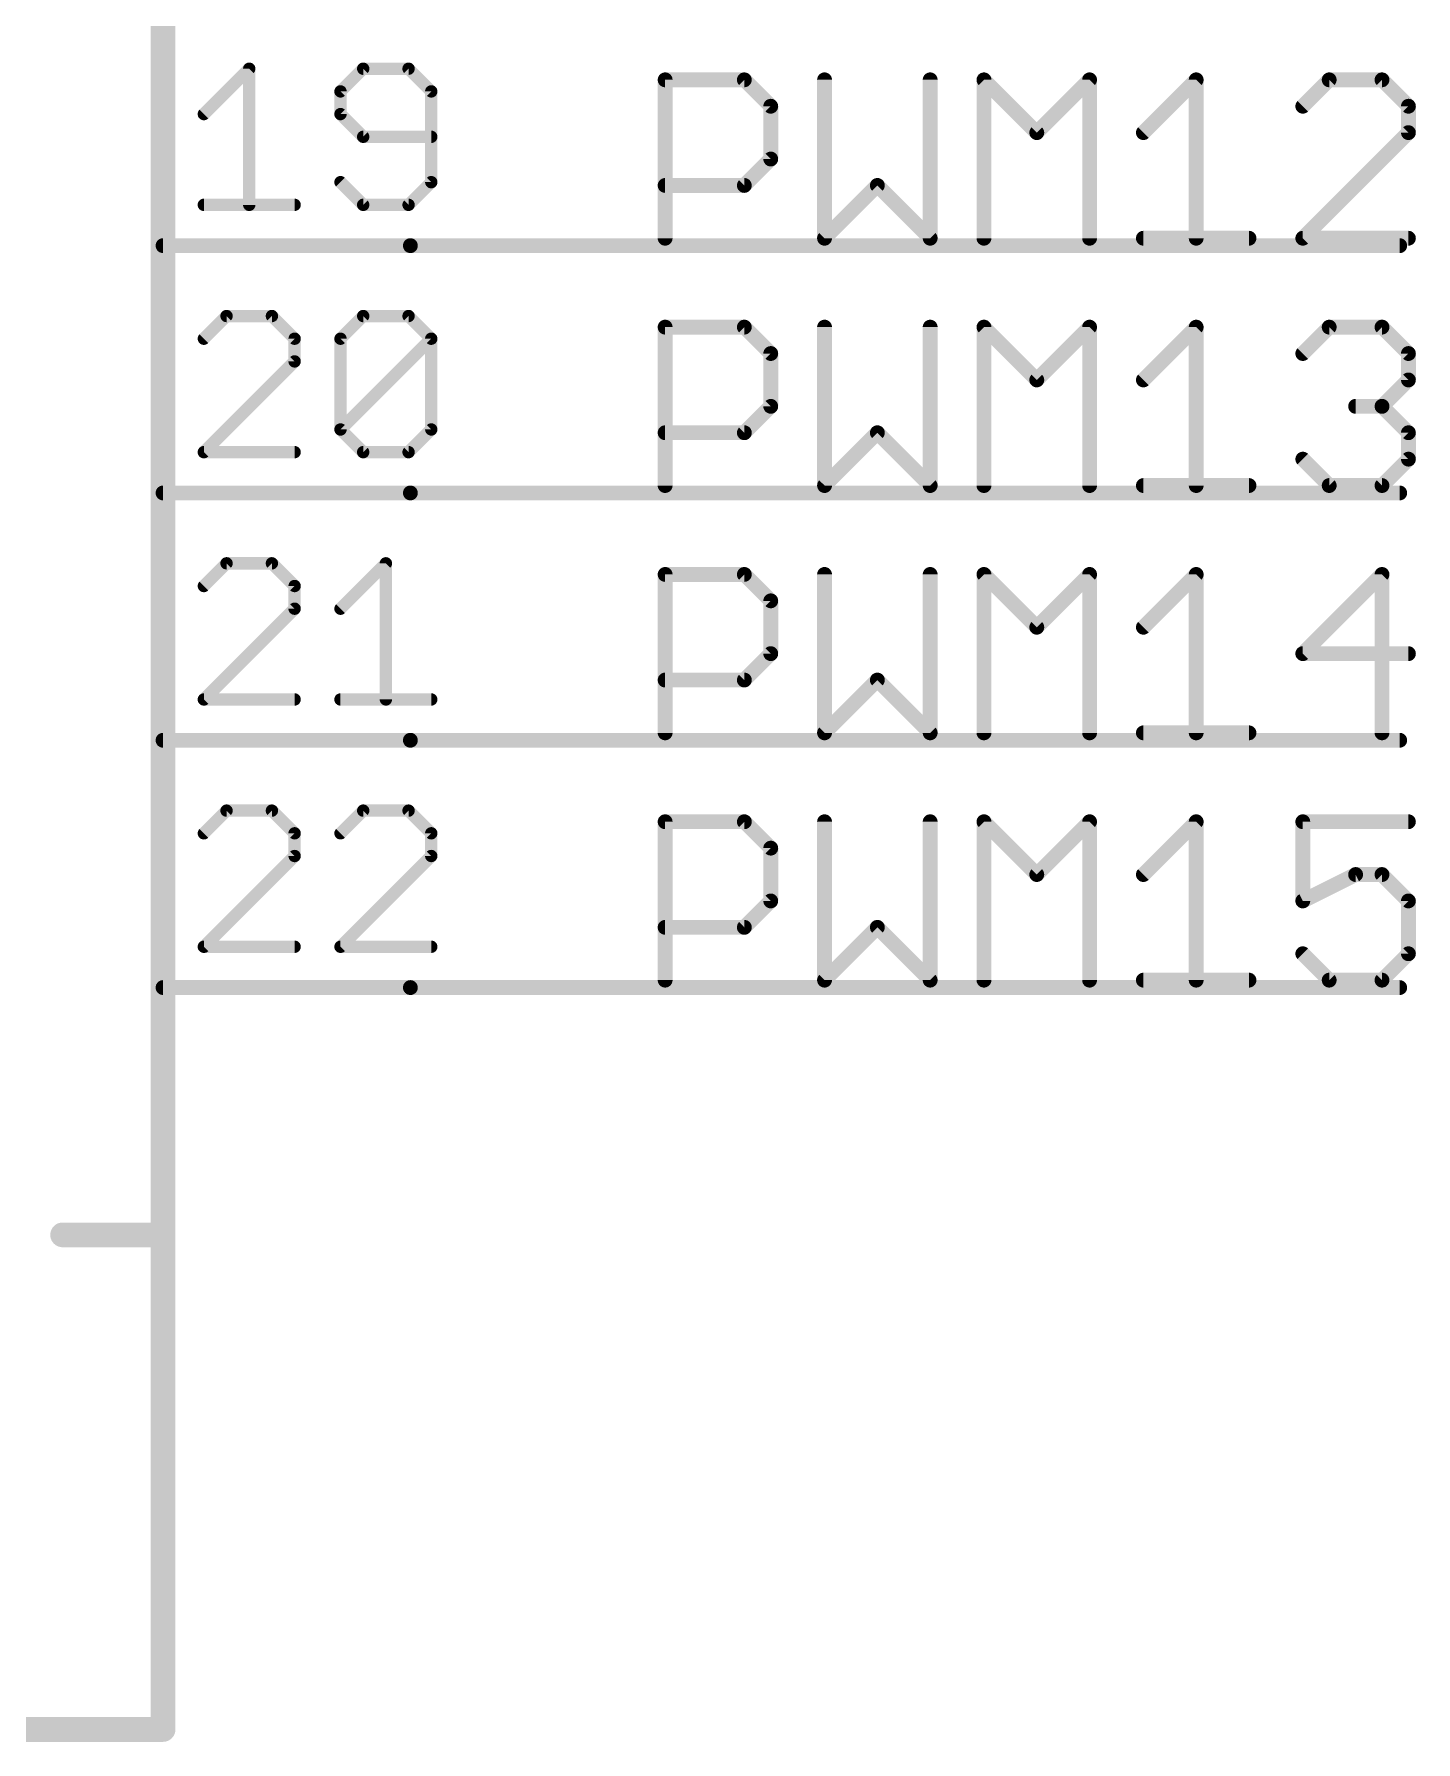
# Model space of a CAD drawing. Extents: x 0 to 264, y 0 to 182.
# Drawn here: x 148.54 to 162.73, y 114.17 to 131.71 of the extents above; entities that cross this region are included whole.
import ezdxf

# ---------------------------------------------------------------- set-up
doc = ezdxf.new("R2010")
doc.units = 0
for name, color, linetype in [('91', 122, 'CONTINUOUS'), ('94', 12, 'CONTINUOUS'), ('95', 251, 'CONTINUOUS')]:
    doc.layers.add(name, color=color, linetype=linetype)

msp = doc.modelspace()

# ---------------------------------------------------------------- linework, layer by layer
at = {"layer": '91', "const_width": 0.1524}
for points in [[(152.4, 129.54), (162.56, 129.54)], [(152.4, 127), (162.56, 127)], [(152.4, 124.46), (162.56, 124.46)], [(152.4, 121.92), (162.56, 121.92)]]:
    msp.add_lwpolyline(points, dxfattribs=at)
at = {"layer": '91', "const_width": 0.0762}
for points in [[(152.4, 129.5781, 1), (152.4, 129.5019)], [(162.56, 129.5019, 1), (162.56, 129.5781)], [(152.4, 127.0381, 1), (152.4, 126.9619)], [(162.56, 126.9619, 1), (162.56, 127.0381)], [(152.4, 124.4981, 1), (152.4, 124.4219)], [(162.56, 124.4219, 1), (162.56, 124.4981)], [(152.4, 121.9581, 1), (152.4, 121.8819)], [(162.56, 121.8819, 1), (162.56, 121.9581)]]:
    msp.add_lwpolyline(points, format="xyb", dxfattribs=at)
at = {"layer": '94'}
for points, const_width in [([(149.86, 162.56), (149.86, 114.3)], 0.254), ([(152.4, 129.54), (149.86, 129.54)], 0.1524), ([(152.4, 127), (149.86, 127)], 0.1524), ([(152.4, 124.46), (149.86, 124.46)], 0.1524), ([(152.4, 121.92), (149.86, 121.92)], 0.1524), ([(148.8289, 119.38), (149.86, 119.38)], 0.254), ([(149.86, 114.3), (114.3, 114.3)], 0.254)]:
    msp.add_lwpolyline(points, dxfattribs=dict(at, const_width=const_width))
for points, const_width in [([(149.86, 129.5781, 1), (149.86, 129.5019)], 0.0762), ([(152.4, 129.5019, 1), (152.4, 129.5781)], 0.0762), ([(149.86, 127.0381, 1), (149.86, 126.9619)], 0.0762), ([(152.4, 126.9619, 1), (152.4, 127.0381)], 0.0762), ([(149.86, 124.4981, 1), (149.86, 124.4219)], 0.0762), ([(152.4, 124.4219, 1), (152.4, 124.4981)], 0.0762), ([(149.86, 121.9581, 1), (149.86, 121.8819)], 0.0762), ([(152.4, 121.8819, 1), (152.4, 121.9581)], 0.0762), ([(148.8289, 119.4435, 1), (148.8289, 119.3165)], 0.127), ([(149.86, 119.3165, 1), (149.86, 119.4435)], 0.127), ([(149.7965, 114.3, 1), (149.9235, 114.3)], 0.127), ([(149.86, 114.2365, 1), (149.86, 114.3635)], 0.127)]:
    msp.add_lwpolyline(points, format="xyb", dxfattribs=dict(at, const_width=const_width))
at = {"layer": '95'}
for points, const_width in [([(150.2791, 130.8912), (150.7452, 131.3573)], 0.127), ([(150.7452, 131.3573), (150.7452, 129.9591)], 0.127), ([(151.9154, 131.3573), (151.6824, 131.1243)], 0.127), ([(152.3815, 131.3573), (151.9154, 131.3573)], 0.127), ([(152.6145, 131.1243), (152.3815, 131.3573)], 0.127), ([(155.0162, 129.6162), (155.0162, 131.2432)], 0.1524), ([(155.0162, 131.2432), (155.8297, 131.2432)], 0.1524), ([(155.8297, 131.2432), (156.1009, 130.972)], 0.1524), ([(156.6534, 131.2432), (156.6534, 129.6162)], 0.1524), ([(157.738, 129.6162), (157.738, 131.2432)], 0.1524), ([(158.2905, 129.6162), (158.2905, 131.2432)], 0.1524), ([(158.2905, 131.2432), (158.8328, 130.7009)], 0.1524), ([(158.8328, 130.7009), (159.3752, 131.2432)], 0.1524), ([(159.3752, 131.2432), (159.3752, 129.6162)], 0.1524), ([(159.9277, 130.7009), (160.47, 131.2432)], 0.1524), ([(160.47, 131.2432), (160.47, 129.6162)], 0.1524), ([(161.836, 131.2432), (161.5648, 130.972)], 0.1524), ([(162.3783, 131.2432), (161.836, 131.2432)], 0.1524), ([(162.6495, 130.972), (162.3783, 131.2432)], 0.1524), ([(151.6824, 131.1243), (151.6824, 130.8912)], 0.127), ([(152.6145, 130.1921), (152.6145, 131.1243)], 0.127), ([(156.1009, 130.972), (156.1009, 130.4297)], 0.1524), ([(162.6495, 130.7009), (162.6495, 130.972)], 0.1524), ([(151.6824, 130.8912), (151.9154, 130.6582)], 0.127), ([(151.9154, 130.6582), (152.6145, 130.6582)], 0.127), ([(161.5648, 129.6162), (162.6495, 130.7009)], 0.1524), ([(156.1009, 130.4297), (155.8297, 130.1585)], 0.1524), ([(151.6824, 130.1921), (151.9154, 129.9591)], 0.127), ([(152.3815, 129.9591), (152.6145, 130.1921)], 0.127), ([(155.8297, 130.1585), (155.0162, 130.1585)], 0.1524), ([(156.6534, 129.6162), (157.1957, 130.1585)], 0.1524), ([(157.1957, 130.1585), (157.738, 129.6162)], 0.1524), ([(150.2791, 129.9591), (151.2112, 129.9591)], 0.127), ([(151.9154, 129.9591), (152.3815, 129.9591)], 0.127), ([(159.9277, 129.6162), (161.0123, 129.6162)], 0.1524), ([(162.6495, 129.6162), (161.5648, 129.6162)], 0.1524), ([(150.5121, 128.8173), (150.2791, 128.5843)], 0.127), ([(150.9782, 128.8173), (150.5121, 128.8173)], 0.127), ([(151.2112, 128.5843), (150.9782, 128.8173)], 0.127), ([(151.6824, 128.5843), (151.9154, 128.8173)], 0.127), ([(151.9154, 128.8173), (152.3815, 128.8173)], 0.127), ([(152.3815, 128.8173), (152.6145, 128.5843)], 0.127), ([(155.0162, 127.0762), (155.0162, 128.7032)], 0.1524), ([(155.0162, 128.7032), (155.8297, 128.7032)], 0.1524), ([(155.8297, 128.7032), (156.1009, 128.432)], 0.1524), ([(156.6534, 128.7032), (156.6534, 127.0762)], 0.1524), ([(157.738, 127.0762), (157.738, 128.7032)], 0.1524), ([(158.2905, 127.0762), (158.2905, 128.7032)], 0.1524), ([(158.2905, 128.7032), (158.8328, 128.1609)], 0.1524), ([(158.8328, 128.1609), (159.3752, 128.7032)], 0.1524), ([(159.3752, 128.7032), (159.3752, 127.0762)], 0.1524), ([(159.9277, 128.1609), (160.47, 128.7032)], 0.1524), ([(160.47, 128.7032), (160.47, 127.0762)], 0.1524), ([(161.5648, 128.432), (161.836, 128.7032)], 0.1524), ([(161.836, 128.7032), (162.3783, 128.7032)], 0.1524), ([(162.3783, 128.7032), (162.6495, 128.432)], 0.1524), ([(151.2112, 128.3512), (151.2112, 128.5843)], 0.127), ([(151.6824, 127.6521), (151.6824, 128.5843)], 0.127), ([(151.6824, 127.6521), (152.6145, 128.5843)], 0.127), ([(152.6145, 128.5843), (152.6145, 127.6521)], 0.127), ([(150.2791, 127.4191), (151.2112, 128.3512)], 0.127), ([(156.1009, 128.432), (156.1009, 127.8897)], 0.1524), ([(162.6495, 128.432), (162.6495, 128.1609)], 0.1524), ([(162.6495, 128.1609), (162.3783, 127.8897)], 0.1524), ([(156.1009, 127.8897), (155.8297, 127.6185)], 0.1524), ([(162.3783, 127.8897), (162.1072, 127.8897)], 0.1524), ([(162.3783, 127.8897), (162.6495, 127.6185)], 0.1524), ([(151.9154, 127.4191), (151.6824, 127.6521)], 0.127), ([(152.6145, 127.6521), (152.3815, 127.4191)], 0.127), ([(155.8297, 127.6185), (155.0162, 127.6185)], 0.1524), ([(156.6534, 127.0762), (157.1957, 127.6185)], 0.1524), ([(157.1957, 127.6185), (157.738, 127.0762)], 0.1524), ([(162.6495, 127.6185), (162.6495, 127.3474)], 0.1524), ([(151.2112, 127.4191), (150.2791, 127.4191)], 0.127), ([(152.3815, 127.4191), (151.9154, 127.4191)], 0.127), ([(161.836, 127.0762), (161.5648, 127.3474)], 0.1524), ([(162.6495, 127.3474), (162.3783, 127.0762)], 0.1524), ([(159.9277, 127.0762), (161.0123, 127.0762)], 0.1524), ([(162.3783, 127.0762), (161.836, 127.0762)], 0.1524), ([(150.5121, 126.2773), (150.2791, 126.0443)], 0.127), ([(150.9782, 126.2773), (150.5121, 126.2773)], 0.127), ([(151.2112, 126.0443), (150.9782, 126.2773)], 0.127), ([(151.6824, 125.8112), (152.1484, 126.2773)], 0.127), ([(152.1484, 126.2773), (152.1484, 124.8791)], 0.127), ([(151.2112, 125.8112), (151.2112, 126.0443)], 0.127), ([(155.0162, 124.5362), (155.0162, 126.1632)], 0.1524), ([(155.0162, 126.1632), (155.8297, 126.1632)], 0.1524), ([(155.8297, 126.1632), (156.1009, 125.892)], 0.1524), ([(156.6534, 126.1632), (156.6534, 124.5362)], 0.1524), ([(157.738, 124.5362), (157.738, 126.1632)], 0.1524), ([(158.2905, 124.5362), (158.2905, 126.1632)], 0.1524), ([(158.2905, 126.1632), (158.8328, 125.6209)], 0.1524), ([(158.8328, 125.6209), (159.3752, 126.1632)], 0.1524), ([(159.3752, 126.1632), (159.3752, 124.5362)], 0.1524), ([(159.9277, 125.6209), (160.47, 126.1632)], 0.1524), ([(160.47, 126.1632), (160.47, 124.5362)], 0.1524), ([(162.3783, 126.1632), (161.5648, 125.3497)], 0.1524), ([(162.3783, 124.5362), (162.3783, 126.1632)], 0.1524), ([(156.1009, 125.892), (156.1009, 125.3497)], 0.1524), ([(150.2791, 124.8791), (151.2112, 125.8112)], 0.127), ([(156.1009, 125.3497), (155.8297, 125.0785)], 0.1524), ([(161.5648, 125.3497), (162.6495, 125.3497)], 0.1524), ([(155.8297, 125.0785), (155.0162, 125.0785)], 0.1524), ([(156.6534, 124.5362), (157.1957, 125.0785)], 0.1524), ([(157.1957, 125.0785), (157.738, 124.5362)], 0.1524), ([(151.2112, 124.8791), (150.2791, 124.8791)], 0.127), ([(151.6824, 124.8791), (152.6145, 124.8791)], 0.127), ([(159.9277, 124.5362), (161.0123, 124.5362)], 0.1524), ([(150.5121, 123.7373), (150.2791, 123.5043)], 0.127), ([(150.9782, 123.7373), (150.5121, 123.7373)], 0.127), ([(151.2112, 123.5043), (150.9782, 123.7373)], 0.127), ([(151.9154, 123.7373), (151.6824, 123.5043)], 0.127), ([(152.3815, 123.7373), (151.9154, 123.7373)], 0.127), ([(152.6145, 123.5043), (152.3815, 123.7373)], 0.127), ([(155.0162, 121.9962), (155.0162, 123.6232)], 0.1524), ([(155.0162, 123.6232), (155.8297, 123.6232)], 0.1524), ([(155.8297, 123.6232), (156.1009, 123.352)], 0.1524), ([(156.6534, 123.6232), (156.6534, 121.9962)], 0.1524), ([(157.738, 121.9962), (157.738, 123.6232)], 0.1524), ([(158.2905, 121.9962), (158.2905, 123.6232)], 0.1524), ([(158.2905, 123.6232), (158.8328, 123.0809)], 0.1524), ([(158.8328, 123.0809), (159.3752, 123.6232)], 0.1524), ([(159.3752, 123.6232), (159.3752, 121.9962)], 0.1524), ([(159.9277, 123.0809), (160.47, 123.6232)], 0.1524), ([(160.47, 123.6232), (160.47, 121.9962)], 0.1524), ([(162.6495, 123.6232), (161.5648, 123.6232)], 0.1524), ([(161.5648, 123.6232), (161.5648, 122.8097)], 0.1524), ([(151.2112, 123.2712), (151.2112, 123.5043)], 0.127), ([(152.6145, 123.2712), (152.6145, 123.5043)], 0.127), ([(150.2791, 122.3391), (151.2112, 123.2712)], 0.127), ([(151.6824, 122.3391), (152.6145, 123.2712)], 0.127), ([(156.1009, 123.352), (156.1009, 122.8097)], 0.1524), ([(161.5648, 122.8097), (162.1072, 123.0809)], 0.1524), ([(162.1072, 123.0809), (162.3783, 123.0809)], 0.1524), ([(162.3783, 123.0809), (162.6495, 122.8097)], 0.1524), ([(156.1009, 122.8097), (155.8297, 122.5385)], 0.1524), ([(162.6495, 122.8097), (162.6495, 122.2674)], 0.1524), ([(155.8297, 122.5385), (155.0162, 122.5385)], 0.1524), ([(156.6534, 121.9962), (157.1957, 122.5385)], 0.1524), ([(157.1957, 122.5385), (157.738, 121.9962)], 0.1524), ([(151.2112, 122.3391), (150.2791, 122.3391)], 0.127), ([(152.6145, 122.3391), (151.6824, 122.3391)], 0.127), ([(161.836, 121.9962), (161.5648, 122.2674)], 0.1524), ([(162.6495, 122.2674), (162.3783, 121.9962)], 0.1524), ([(159.9277, 121.9962), (161.0123, 121.9962)], 0.1524), ([(162.3783, 121.9962), (161.836, 121.9962)], 0.1524)]:
    msp.add_lwpolyline(points, dxfattribs=dict(at, const_width=const_width))
for points, const_width in [([(150.7769, 131.3573, 1), (150.7134, 131.3573)], 0.0635), ([(150.7676, 131.3348, 1), (150.7227, 131.3797)], 0.0635), ([(151.9154, 131.389, 1), (151.9154, 131.3255)], 0.0635), ([(151.9379, 131.3348, 1), (151.893, 131.3797)], 0.0635), ([(152.4039, 131.3797, 1), (152.359, 131.3348)], 0.0635), ([(152.3815, 131.3255, 1), (152.3815, 131.389)], 0.0635), ([(155.0543, 131.2432, 1), (154.9781, 131.2432)], 0.0762), ([(155.0162, 131.2813, 1), (155.0162, 131.2051)], 0.0762), ([(155.8566, 131.2701, 1), (155.8028, 131.2162)], 0.0762), ([(155.8297, 131.2051, 1), (155.8297, 131.2813)], 0.0762), ([(156.6915, 131.2432, 1), (156.6153, 131.2432)], 0.0762), ([(157.7761, 131.2432, 1), (157.6999, 131.2432)], 0.0762), ([(158.3286, 131.2432, 1), (158.2524, 131.2432)], 0.0762), ([(158.3175, 131.2701, 1), (158.2636, 131.2162)], 0.0762), ([(159.4133, 131.2432, 1), (159.3371, 131.2432)], 0.0762), ([(159.4021, 131.2162, 1), (159.3482, 131.2701)], 0.0762), ([(160.5081, 131.2432, 1), (160.4319, 131.2432)], 0.0762), ([(160.4969, 131.2162, 1), (160.4431, 131.2701)], 0.0762), ([(161.836, 131.2813, 1), (161.836, 131.2051)], 0.0762), ([(161.8629, 131.2162, 1), (161.809, 131.2701)], 0.0762), ([(162.4053, 131.2701, 1), (162.3514, 131.2162)], 0.0762), ([(162.3783, 131.2051, 1), (162.3783, 131.2813)], 0.0762), ([(151.7141, 131.1243, 1), (151.6506, 131.1243)], 0.0635), ([(151.6599, 131.1467, 1), (151.7048, 131.1018)], 0.0635), ([(152.6463, 131.1243, 1), (152.5828, 131.1243)], 0.0635), ([(152.5921, 131.1018, 1), (152.637, 131.1467)], 0.0635), ([(156.139, 130.972, 1), (156.0628, 130.972)], 0.0762), ([(156.0739, 130.9451, 1), (156.1278, 130.999)], 0.0762), ([(161.5379, 130.999, 1), (161.5918, 130.9451)], 0.0762), ([(162.6876, 130.972, 1), (162.6114, 130.972)], 0.0762), ([(162.6225, 130.9451, 1), (162.6764, 130.999)], 0.0762), ([(150.2566, 130.9137, 1), (150.3016, 130.8688)], 0.0635), ([(151.7048, 130.9137, 1), (151.6599, 130.8688)], 0.0635), ([(151.6506, 130.8912, 1), (151.7141, 130.8912)], 0.0635), ([(151.9154, 130.6899, 1), (151.9154, 130.6264)], 0.0635), ([(151.893, 130.6357, 1), (151.9379, 130.6806)], 0.0635), ([(152.6145, 130.6264, 1), (152.6145, 130.6899)], 0.0635), ([(158.8059, 130.7278, 1), (158.8598, 130.6739)], 0.0762), ([(158.8059, 130.6739, 1), (158.8598, 130.7278)], 0.0762), ([(159.9007, 130.7278, 1), (159.9546, 130.6739)], 0.0762), ([(162.6114, 130.7009, 1), (162.6876, 130.7009)], 0.0762), ([(162.6764, 130.6739, 1), (162.6225, 130.7278)], 0.0762), ([(156.1278, 130.4028, 1), (156.0739, 130.4566)], 0.0762), ([(156.0628, 130.4297, 1), (156.139, 130.4297)], 0.0762), ([(151.7048, 130.2146, 1), (151.6599, 130.1697)], 0.0635), ([(152.5828, 130.1921, 1), (152.6463, 130.1921)], 0.0635), ([(152.637, 130.1697, 1), (152.5921, 130.2146)], 0.0635), ([(155.0162, 130.1966, 1), (155.0162, 130.1204)], 0.0762), ([(155.8028, 130.1855, 1), (155.8566, 130.1316)], 0.0762), ([(155.8297, 130.1204, 1), (155.8297, 130.1966)], 0.0762), ([(157.2226, 130.1855, 1), (157.1687, 130.1316)], 0.0762), ([(157.2226, 130.1316, 1), (157.1687, 130.1855)], 0.0762), ([(150.2791, 129.9908, 1), (150.2791, 129.9274)], 0.0635), ([(150.7134, 129.9591, 1), (150.7769, 129.9591)], 0.0635), ([(151.2112, 129.9274, 1), (151.2112, 129.9908)], 0.0635), ([(151.9154, 129.9908, 1), (151.9154, 129.9274)], 0.0635), ([(151.893, 129.9366, 1), (151.9379, 129.9816)], 0.0635), ([(152.359, 129.9816, 1), (152.4039, 129.9366)], 0.0635), ([(152.3815, 129.9274, 1), (152.3815, 129.9908)], 0.0635), ([(154.9781, 129.6162, 1), (155.0543, 129.6162)], 0.0762), ([(156.6264, 129.6431, 1), (156.6803, 129.5893)], 0.0762), ([(156.6153, 129.6162, 1), (156.6915, 129.6162)], 0.0762), ([(157.6999, 129.6162, 1), (157.7761, 129.6162)], 0.0762), ([(157.7111, 129.5893, 1), (157.765, 129.6431)], 0.0762), ([(158.2524, 129.6162, 1), (158.3286, 129.6162)], 0.0762), ([(159.3371, 129.6162, 1), (159.4133, 129.6162)], 0.0762), ([(159.9277, 129.6543, 1), (159.9277, 129.5781)], 0.0762), ([(160.4319, 129.6162, 1), (160.5081, 129.6162)], 0.0762), ([(161.0123, 129.5781, 1), (161.0123, 129.6543)], 0.0762), ([(161.5648, 129.6543, 1), (161.5648, 129.5781)], 0.0762), ([(161.5379, 129.6431, 1), (161.5918, 129.5893)], 0.0762), ([(162.6495, 129.5781, 1), (162.6495, 129.6543)], 0.0762), ([(150.5121, 128.849, 1), (150.5121, 128.7855)], 0.0635), ([(150.5346, 128.7948, 1), (150.4897, 128.8397)], 0.0635), ([(151.0006, 128.8397, 1), (150.9557, 128.7948)], 0.0635), ([(150.9782, 128.7855, 1), (150.9782, 128.849)], 0.0635), ([(151.9154, 128.849, 1), (151.9154, 128.7855)], 0.0635), ([(151.9379, 128.7948, 1), (151.893, 128.8397)], 0.0635), ([(152.4039, 128.8397, 1), (152.359, 128.7948)], 0.0635), ([(152.3815, 128.7855, 1), (152.3815, 128.849)], 0.0635), ([(155.0543, 128.7032, 1), (154.9781, 128.7032)], 0.0762), ([(155.0162, 128.7413, 1), (155.0162, 128.6651)], 0.0762), ([(155.8566, 128.7301, 1), (155.8028, 128.6762)], 0.0762), ([(155.8297, 128.6651, 1), (155.8297, 128.7413)], 0.0762), ([(156.6915, 128.7032, 1), (156.6153, 128.7032)], 0.0762), ([(157.7761, 128.7032, 1), (157.6999, 128.7032)], 0.0762), ([(158.3286, 128.7032, 1), (158.2524, 128.7032)], 0.0762), ([(158.3175, 128.7301, 1), (158.2636, 128.6762)], 0.0762), ([(159.4133, 128.7032, 1), (159.3371, 128.7032)], 0.0762), ([(159.4021, 128.6762, 1), (159.3482, 128.7301)], 0.0762), ([(160.5081, 128.7032, 1), (160.4319, 128.7032)], 0.0762), ([(160.4969, 128.6762, 1), (160.4431, 128.7301)], 0.0762), ([(161.836, 128.7413, 1), (161.836, 128.6651)], 0.0762), ([(161.8629, 128.6762, 1), (161.809, 128.7301)], 0.0762), ([(162.4053, 128.7301, 1), (162.3514, 128.6762)], 0.0762), ([(162.3783, 128.6651, 1), (162.3783, 128.7413)], 0.0762), ([(150.2566, 128.6067, 1), (150.3016, 128.5618)], 0.0635), ([(151.243, 128.5843, 1), (151.1795, 128.5843)], 0.0635), ([(151.1888, 128.5618, 1), (151.2337, 128.6067)], 0.0635), ([(151.7141, 128.5843, 1), (151.6506, 128.5843)], 0.0635), ([(151.6599, 128.6067, 1), (151.7048, 128.5618)], 0.0635), ([(152.6463, 128.5843, 1), (152.5828, 128.5843)], 0.0635), ([(152.637, 128.5618, 1), (152.5921, 128.6067)], 0.0635), ([(152.5921, 128.5618, 1), (152.637, 128.6067)], 0.0635), ([(151.2337, 128.3288, 1), (151.1888, 128.3737)], 0.0635), ([(156.139, 128.432, 1), (156.0628, 128.432)], 0.0762), ([(156.0739, 128.4051, 1), (156.1278, 128.459)], 0.0762), ([(161.5379, 128.459, 1), (161.5918, 128.4051)], 0.0762), ([(162.6876, 128.432, 1), (162.6114, 128.432)], 0.0762), ([(162.6225, 128.4051, 1), (162.6764, 128.459)], 0.0762), ([(151.1795, 128.3512, 1), (151.243, 128.3512)], 0.0635), ([(158.8059, 128.1878, 1), (158.8598, 128.1339)], 0.0762), ([(158.8059, 128.1339, 1), (158.8598, 128.1878)], 0.0762), ([(159.9007, 128.1878, 1), (159.9546, 128.1339)], 0.0762), ([(162.6764, 128.1339, 1), (162.6225, 128.1878)], 0.0762), ([(162.6114, 128.1609, 1), (162.6876, 128.1609)], 0.0762), ([(156.0628, 127.8897, 1), (156.139, 127.8897)], 0.0762), ([(156.1278, 127.8628, 1), (156.0739, 127.9166)], 0.0762), ([(162.1072, 127.9278, 1), (162.1072, 127.8516)], 0.0762), ([(162.4053, 127.9166, 1), (162.3514, 127.8628)], 0.0762), ([(162.3514, 127.9166, 1), (162.4053, 127.8628)], 0.0762), ([(162.3783, 127.8516, 1), (162.3783, 127.9278)], 0.0762), ([(151.7048, 127.6746, 1), (151.6599, 127.6297)], 0.0635), ([(151.6599, 127.6746, 1), (151.7048, 127.6297)], 0.0635), ([(152.637, 127.6297, 1), (152.5921, 127.6746)], 0.0635), ([(155.0162, 127.6566, 1), (155.0162, 127.5804)], 0.0762), ([(155.8297, 127.5804, 1), (155.8297, 127.6566)], 0.0762), ([(157.2226, 127.6455, 1), (157.1687, 127.5916)], 0.0762), ([(157.2226, 127.5916, 1), (157.1687, 127.6455)], 0.0762), ([(162.6876, 127.6185, 1), (162.6114, 127.6185)], 0.0762), ([(151.6506, 127.6521, 1), (151.7141, 127.6521)], 0.0635), ([(152.5828, 127.6521, 1), (152.6463, 127.6521)], 0.0635), ([(155.8028, 127.6455, 1), (155.8566, 127.5916)], 0.0762), ([(162.6225, 127.5916, 1), (162.6764, 127.6455)], 0.0762), ([(150.2566, 127.4416, 1), (150.3016, 127.3966)], 0.0635), ([(150.2791, 127.4509, 1), (150.2791, 127.3873)], 0.0635), ([(151.2112, 127.3873, 1), (151.2112, 127.4509)], 0.0635), ([(151.9154, 127.4509, 1), (151.9154, 127.3873)], 0.0635), ([(151.893, 127.3966, 1), (151.9379, 127.4416)], 0.0635), ([(152.359, 127.4416, 1), (152.4039, 127.3966)], 0.0635), ([(152.3815, 127.3873, 1), (152.3815, 127.4509)], 0.0635), ([(161.5918, 127.3743, 1), (161.5379, 127.3204)], 0.0762), ([(162.6114, 127.3474, 1), (162.6876, 127.3474)], 0.0762), ([(162.6764, 127.3204, 1), (162.6225, 127.3743)], 0.0762), ([(154.9781, 127.0762, 1), (155.0543, 127.0762)], 0.0762), ([(156.6264, 127.1031, 1), (156.6803, 127.0493)], 0.0762), ([(156.6153, 127.0762, 1), (156.6915, 127.0762)], 0.0762), ([(157.6999, 127.0762, 1), (157.7761, 127.0762)], 0.0762), ([(157.7111, 127.0493, 1), (157.765, 127.1031)], 0.0762), ([(158.2524, 127.0762, 1), (158.3286, 127.0762)], 0.0762), ([(159.3371, 127.0762, 1), (159.4133, 127.0762)], 0.0762), ([(159.9277, 127.1143, 1), (159.9277, 127.0381)], 0.0762), ([(160.4319, 127.0762, 1), (160.5081, 127.0762)], 0.0762), ([(161.0123, 127.0381, 1), (161.0123, 127.1143)], 0.0762), ([(161.836, 127.1143, 1), (161.836, 127.0381)], 0.0762), ([(161.809, 127.0493, 1), (161.8629, 127.1031)], 0.0762), ([(162.3514, 127.1031, 1), (162.4053, 127.0493)], 0.0762), ([(162.3783, 127.0381, 1), (162.3783, 127.1143)], 0.0762), ([(150.5121, 126.309, 1), (150.5121, 126.2455)], 0.0635), ([(150.5346, 126.2548, 1), (150.4897, 126.2997)], 0.0635), ([(151.0006, 126.2997, 1), (150.9557, 126.2548)], 0.0635), ([(150.9782, 126.2455, 1), (150.9782, 126.309)], 0.0635), ([(152.1802, 126.2773, 1), (152.1167, 126.2773)], 0.0635), ([(152.1709, 126.2548, 1), (152.126, 126.2997)], 0.0635), ([(151.243, 126.0443, 1), (151.1795, 126.0443)], 0.0635), ([(155.0543, 126.1632, 1), (154.9781, 126.1632)], 0.0762), ([(155.0162, 126.2013, 1), (155.0162, 126.1251)], 0.0762), ([(155.8566, 126.1901, 1), (155.8028, 126.1362)], 0.0762), ([(155.8297, 126.1251, 1), (155.8297, 126.2013)], 0.0762), ([(156.6915, 126.1632, 1), (156.6153, 126.1632)], 0.0762), ([(157.7761, 126.1632, 1), (157.6999, 126.1632)], 0.0762), ([(158.3286, 126.1632, 1), (158.2524, 126.1632)], 0.0762), ([(158.3175, 126.1901, 1), (158.2636, 126.1362)], 0.0762), ([(159.4133, 126.1632, 1), (159.3371, 126.1632)], 0.0762), ([(159.4021, 126.1362, 1), (159.3482, 126.1901)], 0.0762), ([(160.5081, 126.1632, 1), (160.4319, 126.1632)], 0.0762), ([(160.4969, 126.1362, 1), (160.4431, 126.1901)], 0.0762), ([(162.4164, 126.1632, 1), (162.3402, 126.1632)], 0.0762), ([(162.4053, 126.1362, 1), (162.3514, 126.1901)], 0.0762), ([(150.2566, 126.0667, 1), (150.3016, 126.0218)], 0.0635), ([(151.1888, 126.0218, 1), (151.2337, 126.0667)], 0.0635), ([(156.139, 125.892, 1), (156.0628, 125.892)], 0.0762), ([(156.0739, 125.8651, 1), (156.1278, 125.919)], 0.0762), ([(151.1795, 125.8112, 1), (151.243, 125.8112)], 0.0635), ([(151.2337, 125.7888, 1), (151.1888, 125.8337)], 0.0635), ([(151.6599, 125.8337, 1), (151.7048, 125.7888)], 0.0635), ([(158.8059, 125.6478, 1), (158.8598, 125.5939)], 0.0762), ([(158.8059, 125.5939, 1), (158.8598, 125.6478)], 0.0762), ([(159.9007, 125.6478, 1), (159.9546, 125.5939)], 0.0762), ([(156.1278, 125.3228, 1), (156.0739, 125.3766)], 0.0762), ([(161.5648, 125.3878, 1), (161.5648, 125.3116)], 0.0762), ([(161.5379, 125.3766, 1), (161.5918, 125.3228)], 0.0762), ([(162.6495, 125.3116, 1), (162.6495, 125.3878)], 0.0762), ([(156.0628, 125.3497, 1), (156.139, 125.3497)], 0.0762), ([(155.0162, 125.1166, 1), (155.0162, 125.0404)], 0.0762), ([(155.8028, 125.1055, 1), (155.8566, 125.0516)], 0.0762), ([(155.8297, 125.0404, 1), (155.8297, 125.1166)], 0.0762), ([(157.2226, 125.1055, 1), (157.1687, 125.0516)], 0.0762), ([(157.2226, 125.0516, 1), (157.1687, 125.1055)], 0.0762), ([(150.2566, 124.9016, 1), (150.3016, 124.8566)], 0.0635), ([(150.2791, 124.9109, 1), (150.2791, 124.8474)], 0.0635), ([(151.2112, 124.8474, 1), (151.2112, 124.9109)], 0.0635), ([(151.6824, 124.9109, 1), (151.6824, 124.8474)], 0.0635), ([(152.1167, 124.8791, 1), (152.1802, 124.8791)], 0.0635), ([(152.6145, 124.8474, 1), (152.6145, 124.9109)], 0.0635), ([(154.9781, 124.5362, 1), (155.0543, 124.5362)], 0.0762), ([(156.6264, 124.5631, 1), (156.6803, 124.5093)], 0.0762), ([(156.6153, 124.5362, 1), (156.6915, 124.5362)], 0.0762), ([(157.6999, 124.5362, 1), (157.7761, 124.5362)], 0.0762), ([(157.7111, 124.5093, 1), (157.765, 124.5631)], 0.0762), ([(158.2524, 124.5362, 1), (158.3286, 124.5362)], 0.0762), ([(159.3371, 124.5362, 1), (159.4133, 124.5362)], 0.0762), ([(159.9277, 124.5743, 1), (159.9277, 124.4981)], 0.0762), ([(160.4319, 124.5362, 1), (160.5081, 124.5362)], 0.0762), ([(161.0123, 124.4981, 1), (161.0123, 124.5743)], 0.0762), ([(162.3402, 124.5362, 1), (162.4164, 124.5362)], 0.0762), ([(150.5121, 123.769, 1), (150.5121, 123.7055)], 0.0635), ([(150.5346, 123.7148, 1), (150.4897, 123.7597)], 0.0635), ([(151.0006, 123.7597, 1), (150.9557, 123.7148)], 0.0635), ([(150.9782, 123.7055, 1), (150.9782, 123.769)], 0.0635), ([(151.9154, 123.769, 1), (151.9154, 123.7055)], 0.0635), ([(151.9379, 123.7148, 1), (151.893, 123.7597)], 0.0635), ([(152.4039, 123.7597, 1), (152.359, 123.7148)], 0.0635), ([(152.3815, 123.7055, 1), (152.3815, 123.769)], 0.0635), ([(155.0543, 123.6232, 1), (154.9781, 123.6232)], 0.0762), ([(155.0162, 123.6613, 1), (155.0162, 123.5851)], 0.0762), ([(155.8566, 123.6501, 1), (155.8028, 123.5962)], 0.0762), ([(155.8297, 123.5851, 1), (155.8297, 123.6613)], 0.0762), ([(156.6915, 123.6232, 1), (156.6153, 123.6232)], 0.0762), ([(157.7761, 123.6232, 1), (157.6999, 123.6232)], 0.0762), ([(158.3286, 123.6232, 1), (158.2524, 123.6232)], 0.0762), ([(158.3175, 123.6501, 1), (158.2636, 123.5962)], 0.0762), ([(159.4133, 123.6232, 1), (159.3371, 123.6232)], 0.0762), ([(159.4021, 123.5962, 1), (159.3482, 123.6501)], 0.0762), ([(160.5081, 123.6232, 1), (160.4319, 123.6232)], 0.0762), ([(160.4969, 123.5962, 1), (160.4431, 123.6501)], 0.0762), ([(161.5648, 123.6613, 1), (161.5648, 123.5851)], 0.0762), ([(161.6029, 123.6232, 1), (161.5267, 123.6232)], 0.0762), ([(162.6495, 123.5851, 1), (162.6495, 123.6613)], 0.0762), ([(150.2566, 123.5267, 1), (150.3016, 123.4818)], 0.0635), ([(151.243, 123.5043, 1), (151.1795, 123.5043)], 0.0635), ([(151.1888, 123.4818, 1), (151.2337, 123.5267)], 0.0635), ([(151.6599, 123.5267, 1), (151.7048, 123.4818)], 0.0635), ([(152.6463, 123.5043, 1), (152.5828, 123.5043)], 0.0635), ([(152.5921, 123.4818, 1), (152.637, 123.5267)], 0.0635), ([(151.1795, 123.2712, 1), (151.243, 123.2712)], 0.0635), ([(151.2337, 123.2488, 1), (151.1888, 123.2937)], 0.0635), ([(152.5828, 123.2712, 1), (152.6463, 123.2712)], 0.0635), ([(152.637, 123.2488, 1), (152.5921, 123.2937)], 0.0635), ([(156.139, 123.352, 1), (156.0628, 123.352)], 0.0762), ([(156.0739, 123.3251, 1), (156.1278, 123.379)], 0.0762), ([(158.8059, 123.1078, 1), (158.8598, 123.0539)], 0.0762), ([(158.8059, 123.0539, 1), (158.8598, 123.1078)], 0.0762), ([(159.9007, 123.1078, 1), (159.9546, 123.0539)], 0.0762), ([(162.1072, 123.119, 1), (162.1072, 123.0428)], 0.0762), ([(162.1242, 123.0468, 1), (162.0901, 123.1149)], 0.0762), ([(162.4053, 123.1078, 1), (162.3514, 123.0539)], 0.0762), ([(162.3783, 123.0428, 1), (162.3783, 123.119)], 0.0762), ([(156.0628, 122.8097, 1), (156.139, 122.8097)], 0.0762), ([(156.1278, 122.7828, 1), (156.0739, 122.8366)], 0.0762), ([(161.5478, 122.8438, 1), (161.5819, 122.7756)], 0.0762), ([(161.5267, 122.8097, 1), (161.6029, 122.8097)], 0.0762), ([(162.6876, 122.8097, 1), (162.6114, 122.8097)], 0.0762), ([(162.6225, 122.7828, 1), (162.6764, 122.8366)], 0.0762), ([(155.0162, 122.5766, 1), (155.0162, 122.5004)], 0.0762), ([(155.8028, 122.5655, 1), (155.8566, 122.5116)], 0.0762), ([(155.8297, 122.5004, 1), (155.8297, 122.5766)], 0.0762), ([(157.2226, 122.5655, 1), (157.1687, 122.5116)], 0.0762), ([(157.2226, 122.5116, 1), (157.1687, 122.5655)], 0.0762), ([(150.2566, 122.3616, 1), (150.3016, 122.3166)], 0.0635), ([(150.2791, 122.3709, 1), (150.2791, 122.3073)], 0.0635), ([(151.2112, 122.3073, 1), (151.2112, 122.3709)], 0.0635), ([(151.6599, 122.3616, 1), (151.7048, 122.3166)], 0.0635), ([(151.6824, 122.3709, 1), (151.6824, 122.3073)], 0.0635), ([(152.6145, 122.3073, 1), (152.6145, 122.3709)], 0.0635), ([(161.5918, 122.2943, 1), (161.5379, 122.2404)], 0.0762), ([(162.6114, 122.2674, 1), (162.6876, 122.2674)], 0.0762), ([(162.6764, 122.2404, 1), (162.6225, 122.2943)], 0.0762), ([(154.9781, 121.9962, 1), (155.0543, 121.9962)], 0.0762), ([(156.6264, 122.0231, 1), (156.6803, 121.9693)], 0.0762), ([(156.6153, 121.9962, 1), (156.6915, 121.9962)], 0.0762), ([(157.6999, 121.9962, 1), (157.7761, 121.9962)], 0.0762), ([(157.7111, 121.9693, 1), (157.765, 122.0231)], 0.0762), ([(158.2524, 121.9962, 1), (158.3286, 121.9962)], 0.0762), ([(159.3371, 121.9962, 1), (159.4133, 121.9962)], 0.0762), ([(159.9277, 122.0343, 1), (159.9277, 121.9581)], 0.0762), ([(160.4319, 121.9962, 1), (160.5081, 121.9962)], 0.0762), ([(161.0123, 121.9581, 1), (161.0123, 122.0343)], 0.0762), ([(161.836, 122.0343, 1), (161.836, 121.9581)], 0.0762), ([(161.809, 121.9693, 1), (161.8629, 122.0231)], 0.0762), ([(162.3514, 122.0231, 1), (162.4053, 121.9693)], 0.0762), ([(162.3783, 121.9581, 1), (162.3783, 122.0343)], 0.0762)]:
    msp.add_lwpolyline(points, format="xyb", dxfattribs=dict(at, const_width=const_width))

doc.saveas('drawing.dxf')
